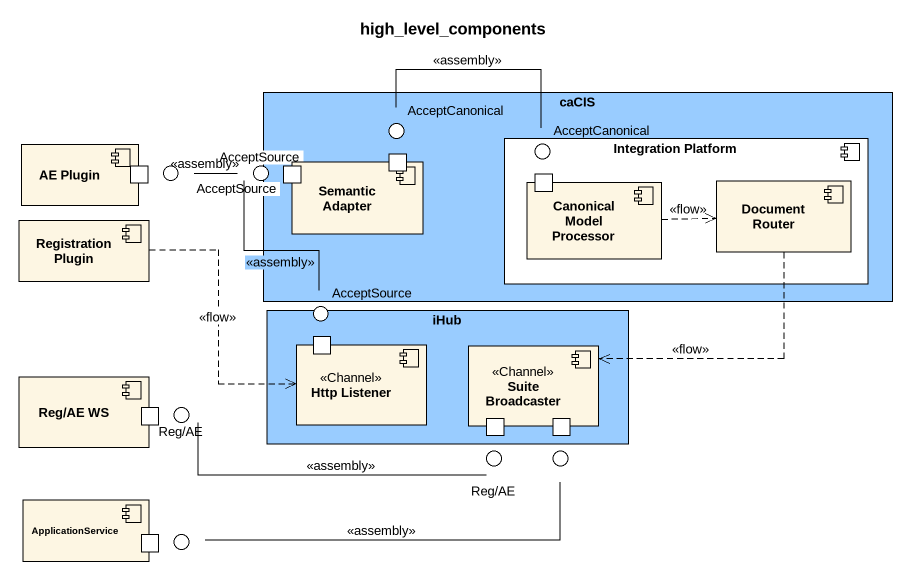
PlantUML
@startuml
title high_level_components
rectangle caCIS #99CCFF {
  component "Semantic Adapter" as Semantic_Adapter {
    port " " as port2
    port " " as port3
  }
  component "Integration Platform" as Integration_Platform {
    component "Canonical Model Processor" as Canonical_Model_Processor {
      port " " as port4
    }
    component "Document Router" as Document_Router
  }
}
() AcceptCanonical
() "AcceptCanonical" as AcceptCanonical_2
component "AE Plugin" as AE_Plugin {
  port " " as port1
}
() AcceptSource
() "AcceptSource" as AcceptSource_2
component "Registration Plugin" as Registration_Plugin
() "AcceptSource" as AcceptSource_3
rectangle iHub #99CCFF {
  component "Http Listener" as Http_Listener <<Channel>> {
    port " " as port5
  }
  component "Suite Broadcaster" as Suite_Broadcaster <<Channel>> {
    port " " as port7
    port " " as port8
  }
}
component "Reg/AE WS" as Reg_AE_WS {
  port " " as port6
}
() "Reg/AE" as Reg_AE
() "Reg/AE" as Reg_AE_2
() " " as lollipop1
component ApplicationService {
  port " " as port9
}
() " " as lollipop2
caCIS -left- AcceptCanonical
caCIS -up- AcceptCanonical_2
AcceptCanonical -right- AcceptCanonical_2 : <<assembly>>
AcceptSource -right- AcceptSource_2 : <<assembly>>
Canonical_Model_Processor .right.> Document_Router : <<flow>>
Document_Router ..> Suite_Broadcaster : <<flow>>
Registration_Plugin .right.> Http_Listener : <<flow>>
AcceptSource_3 -up- AcceptSource_2 : <<assembly>>
Reg_AE_2 -left- Reg_AE : <<assembly>>
lollipop1 -left- lollipop2 : <<assembly>>
@enduml
